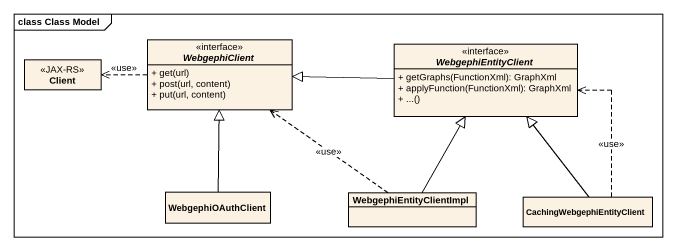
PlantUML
@startuml
mainframe class Class Model
hide circle
hide empty members
skinparam classAttributeIconSize 0
class Client <<JAX-RS>>
abstract class WebgephiClient <<interface>> {
  + get(url)
  + post(url, content)
  + put(url, content)
}
abstract class WebgephiEntityClient <<interface>> {
  + getGraphs(FunctionXml): GraphXml
  + applyFunction(FunctionXml): GraphXml
  + ...()
}
class WebgephiOAuthClient
class WebgephiEntityClientImpl
class CachingWebgephiEntityClient
WebgephiClient .left.> Client : <<use>>
WebgephiEntityClient -left-|> WebgephiClient
WebgephiOAuthClient -up-|> WebgephiClient
WebgephiEntityClientImpl .up.> WebgephiClient : <<use>>
WebgephiEntityClientImpl -up-|> WebgephiEntityClient
CachingWebgephiEntityClient -up-|> WebgephiEntityClient
CachingWebgephiEntityClient .up.> WebgephiEntityClient : <<use>>
@enduml
